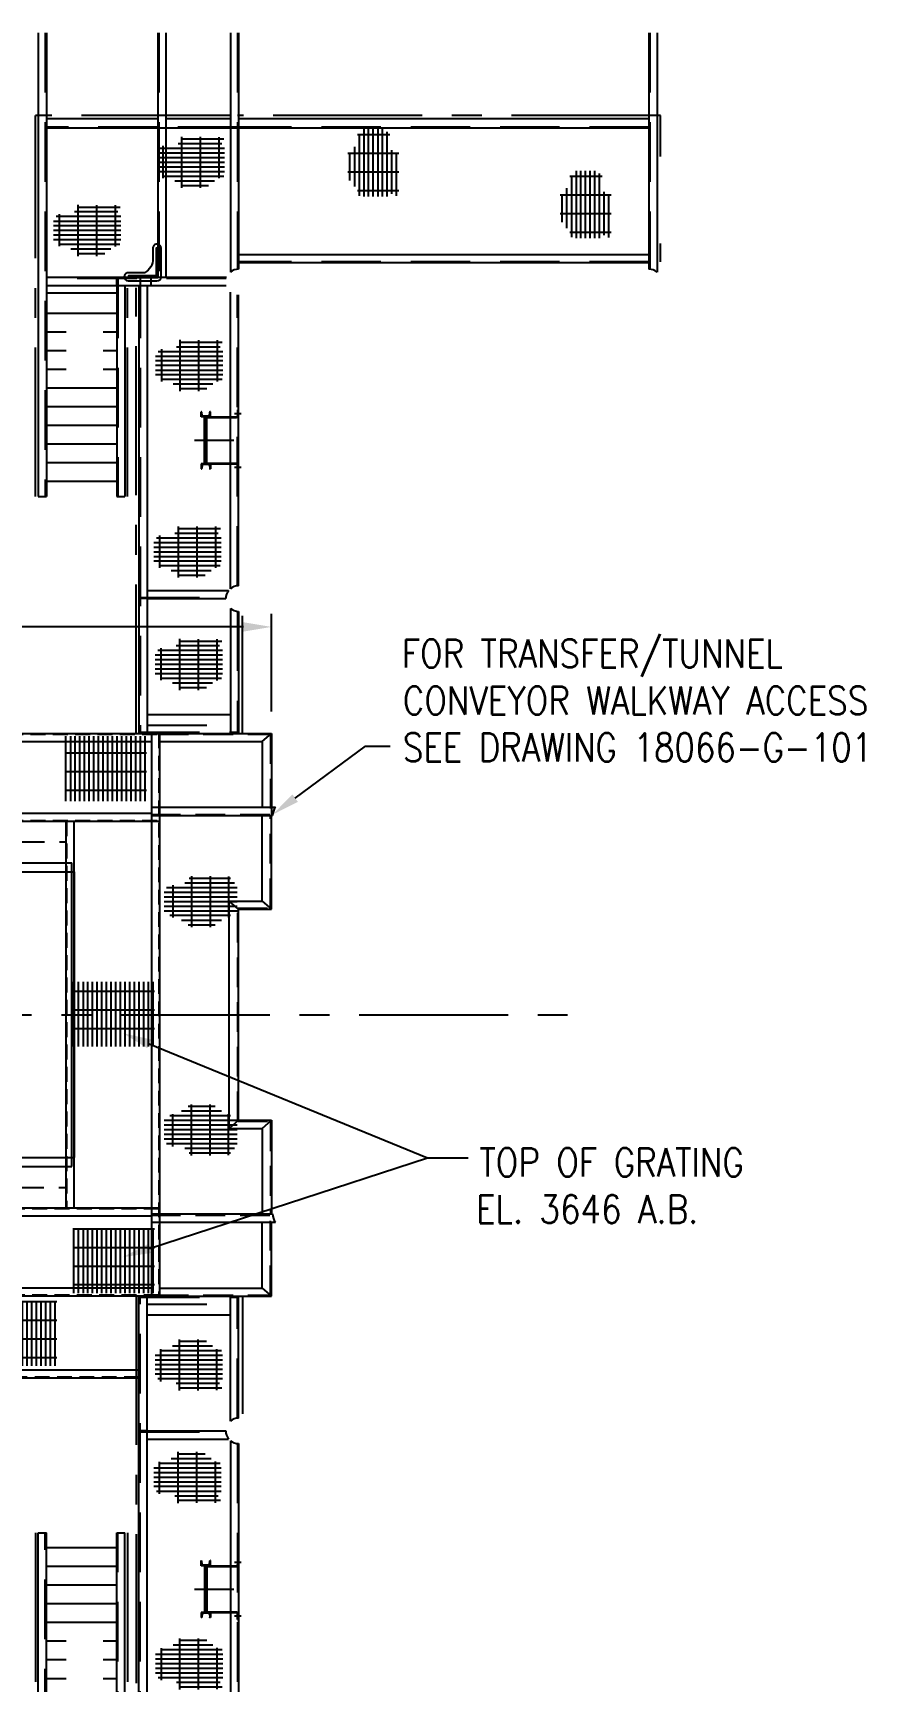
# Model space of a CAD drawing. Extents: x 0 to 68580, y 0 to 45720.
# Drawn here: x 46043 to 53141, y 7499 to 21558 of the extents above; entities that cross this region are included whole.
import ezdxf

# ---------------------------------------------------------------- set-up
doc = ezdxf.new("R2010")
doc.units = 0
doc.header["$LTSCALE"] = 40
for name, pattern in [('CENTER', [50.8, 31.75, -6.35, 6.35, -6.35]), ('CENTER2', [28.575, 19.05, -3.175, 3.175, -3.175]), ('HIDDEN', [9.525, 6.35, -3.175]), ('HIDDEN2', [4.7625, 3.175, -1.5875]), ('HIDDENX2', [19.05, 12.7, -6.35])]:
    doc.linetypes.add(name, pattern=pattern)
doc.layers.get('0').update_dxf_attribs({"linetype": 'CONTINUOUS'})
doc.layers.get('DEFPOINTS').update_dxf_attribs({"linetype": 'CONTINUOUS'})
for name, color, linetype in [('EMS_CL', 1, 'CENTER'), ('EMS_DIM', 3, 'CONTINUOUS'), ('EMS_GRAY', 252, 'CONTINUOUS'), ('EMS_HATCH', 3, 'CONTINUOUS'), ('EMS_HF', 252, 'HIDDEN2'), ('EMS_HIDDEN', 252, 'HIDDENX2'), ('EMS_LAYOUT', 6, 'CONTINUOUS'), ('EMS_OBJECT', 252, 'CONTINUOUS'), ('EMS_REV', 7, 'CONTINUOUS'), ('EMS_SHIPSTRUCTURE', 151, 'CONTINUOUS'), ('EMS_TXT', 2, 'CONTINUOUS'), ('EMS_WALKWAY_PLATFORM', 2, 'CONTINUOUS'), ('HANDRAILCL', 5, 'CENTER'), ('TXT', 4, 'CONTINUOUS'), ('WALKWAY', 2, 'CONTINUOUS')]:
    doc.layers.add(name, color=color, linetype=linetype)
doc.styles.add('EMS', font='Romans.shx', dxfattribs={"width": 0.85, "height": 240})
doc.dimstyles.get("Standard").update_dxf_attribs({"dimtxt": 0.125, "dimasz": 0.25, "dimexe": 0.18, "dimexo": 0.0625, "dimgap": 0.09, "dimtad": 0, "dimtih": 1, "dimtoh": 1, "dimzin": 12, "dimcen": 0.09, "dimclrd": 160, "dimclre": 160, "dimclrt": 200, "dimazin": 3, "dimtfac": 1, "dimtofl": 0, "dimtmove": 0, "dimatfit": 3})

# ---------------------------------------------------------------- blocks, each defined once
blk = doc.blocks.new('*U295')
at = {"layer": 'EMS_DIM', "color": 0, "style": 'EMS', "width": 0.85}
blk.add_text('10950', height=240, dxfattribs=at).set_placement((42102, 16603))
blk = doc.blocks.new('*D90')
at = {"layer": 'DEFPOINTS', "color": 0}
for p in [(37127, 16491), (37127, 15678), (48078, 15583)]:
    blk.add_point(p, dxfattribs=at)
at = {"layer": 'EMS_DIM', "color": 0}
for p, q in [((37127, 15865), (37127, 16603)), ((48078, 15771), (48078, 16603)), ((47838, 16491), (37367, 16491))]:
    blk.add_line(p, q, dxfattribs=at)
for points in [[(37367, 16531), (37367, 16451), (37127, 16491)], [(47838, 16531), (47838, 16451), (48078, 16491)]]:
    blk.add_solid(points, dxfattribs=at)
at = {"layer": 'EMS_REV'}
blk.add_blockref('*U295', (0, 0), dxfattribs=at)
blk = doc.blocks.new('*U207')
at = {"layer": 'EMS_TXT', "style": 'EMS', "width": 0.85}
for s, p in [('FOR TRANSFER/TUNNEL', (49188, 16144, 0)), ('CONVEYOR WALKWAY ACCESS', (49198, 15744, 0)), ('SEE DRAWING 18066-G-101', (49198, 15344, 0))]:
    blk.add_text(s, height=240, dxfattribs=at).set_placement(p)
blk = doc.blocks.new('*U208')
at = {"layer": 'EMS_DIM'}
blk.add_lwpolyline([(48280, 15031), (48881, 15473), (49089, 15473)], dxfattribs=at)
blk.add_solid([(48303, 14999, 0), (48086, 14889, 0), (48256, 15063, 0)], dxfattribs=at)
blk = doc.blocks.new('*X209')
at = {"color": 0}
for p, q in [((46325, 15005), (46325, 15559)), ((46365, 15005), (46365, 15559)), ((46404, 15005), (46404, 15559)), ((46444, 15005), (46444, 15559)), ((46484, 15005), (46484, 15559)), ((46523, 15005), (46523, 15559)), ((46563, 15005), (46563, 15559)), ((46603, 15005), (46603, 15559)), ((46643, 15005), (46643, 15559)), ((46682, 15005), (46682, 15559)), ((46722, 15005), (46722, 15559)), ((46762, 15005), (46762, 15559)), ((46801, 15005), (46801, 15559)), ((46841, 15005), (46841, 15559)), ((46881, 15005), (46881, 15559)), ((46920, 15005), (46920, 15559)), ((46960, 15005), (46960, 15559)), ((47000, 15005), (47000, 15559)), ((47013, 15413), (46319, 15413)), ((47013, 15254), (46319, 15254)), ((47013, 15095), (46319, 15095))]:
    blk.add_line(p, q, dxfattribs=at)
blk = doc.blocks.new('*X211')
at = {"color": 0}
for p, q in [((47081, 13380), (46387, 13380)), ((46393, 12911), (46393, 13464)), ((46433, 12911), (46433, 13464)), ((46473, 12911), (46473, 13464)), ((46512, 12911), (46512, 13464)), ((46552, 12911), (46552, 13464)), ((46592, 12911), (46592, 13464)), ((46631, 12911), (46631, 13464)), ((46671, 12911), (46671, 13464)), ((46711, 12911), (46711, 13464)), ((46750, 12911), (46750, 13464)), ((46790, 12911), (46790, 13464)), ((46830, 12911), (46830, 13464)), ((46869, 12911), (46869, 13464)), ((46909, 12911), (46909, 13464)), ((46949, 12911), (46949, 13464)), ((46989, 12911), (46989, 13464)), ((47028, 12911), (47028, 13464)), ((47068, 12911), (47068, 13464)), ((47081, 13221), (46387, 13221)), ((47081, 13062), (46387, 13062))]:
    blk.add_line(p, q, dxfattribs=at)
blk = doc.blocks.new('*X212')
at = {"color": 0}
for p, q in [((47081, 11354), (46387, 11354)), ((46393, 10809), (46393, 11363)), ((46433, 10809), (46433, 11363)), ((46473, 10809), (46473, 11363)), ((46512, 10809), (46512, 11363)), ((46552, 10809), (46552, 11363)), ((46592, 10809), (46592, 11363)), ((46631, 10809), (46631, 11363)), ((46671, 10809), (46671, 11363)), ((46711, 10809), (46711, 11363)), ((46750, 10809), (46750, 11363)), ((46790, 10809), (46790, 11363)), ((46830, 10809), (46830, 11363)), ((46869, 10809), (46869, 11363)), ((46909, 10809), (46909, 11363)), ((46949, 10809), (46949, 11363)), ((46989, 10809), (46989, 11363)), ((47028, 10809), (47028, 11363)), ((47068, 10809), (47068, 11363)), ((47081, 11195), (46387, 11195)), ((47081, 11036), (46387, 11036)), ((47081, 10878), (46387, 10878))]:
    blk.add_line(p, q, dxfattribs=at)
blk = doc.blocks.new('*U215')
at = {"layer": 'EMS_TXT', "style": 'EMS', "width": 0.85}
for s, p in [('TOP OF GRATING', (49851, 11804)), ('EL. 3646 A.B.', (49822, 11404))]:
    blk.add_text(s, height=240, dxfattribs=at).set_placement(p)
blk = doc.blocks.new('*U222')
at = {"layer": 'EMS_DIM'}
blk.add_lwpolyline([(47034, 12935), (49409, 11963), (49756, 11963)], dxfattribs=at)
blk.add_solid([(47019, 12897), (46812, 13025), (47050, 12972)], dxfattribs=at)
blk = doc.blocks.new('*U223')
at = {"layer": 'EMS_DIM'}
blk.add_lwpolyline([(47036, 11188), (49409, 11963)], dxfattribs=at)
blk.add_solid([(47048, 11150), (46807, 11114), (47023, 11226)], dxfattribs=at)
blk = doc.blocks.new('A$C00AB1E67')
at = {"layer": 'EMS_LAYOUT', "color": 252}
for p, q in [((358, -110), (83, -110)), ((98, -628), (98, -111)), ((138, -635), (138, -61)), ((177, -635), (177, -61)), ((217, -635), (217, -61)), ((257, -635), (257, -61)), ((296, -635), (296, -61)), ((336, -635), (336, -83)), ((436, -269), (0, -269)), ((18, -498), (18, -266)), ((58, -550), (58, -210)), ((376, -611), (376, -239)), ((415, -629), (415, -276)), ((435, -428), (0, -428)), ((434, -587), (82, -587))]:
    blk.add_line(p, q, dxfattribs=at)
blk = doc.blocks.new('A$C66D33BFA')
at = {"layer": 'EMS_CL'}
for p, q in [((1282, -137), (1224, -137)), ((1527, -566, 0), (1527, -166, 0)), ((1624, -366, 0), (1287, -366, 0)), ((1282, -595), (1224, -595))]:
    blk.add_line(p, q, dxfattribs=at)
at = {"layer": 'EMS_HF', "linetype": 'CONTINUOUS'}
for p, q in [((1487, -123, 0), (1489, -123, 0)), ((1496, -154, 0), (1493, -127, 0)), ((1558, -154, 0), (1561, -127, 0)), ((1567, -123, 0), (1565, -123, 0)), ((1504, -161, 0), (1550, -161, 0)), ((1487, -609, 0), (1489, -609, 0)), ((1496, -578, 0), (1493, -605, 0)), ((1504, -571, 0), (1550, -571, 0)), ((1558, -578, 0), (1561, -605, 0)), ((1567, -609, 0), (1565, -609, 0))]:
    blk.add_line(p, q, dxfattribs=at)
for centre, radius, start, end in [((1489, -127, 0), 4, 5.7106, 90), ((1565, -127, 0), 4, 90, 174.2894), ((1504, -153, 0), 8, 185.7106, 270), ((1550, -153, 0), 8, 270, 354.2894), ((1489, -605, 0), 4, 270, 354.2894), ((1504, -579, 0), 8, 90, 174.2894), ((1550, -579, 0), 8, 5.7106, 90), ((1565, -605, 0), 4, 185.7106, 270)]:
    blk.add_arc(centre, radius, start, end, dxfattribs=at)
at = {"layer": 'EMS_OBJECT'}
for p, q in [((1257, -107), (1251, -107)), ((1251, -107), (1251, -160)), ((1257, -107), (1251, -107)), ((1251, -107), (1251, -160)), ((1257, -107), (1251, -107)), ((1251, -107), (1251, -160)), ((1257, -107), (1257, -160)), ((1257, -107), (1257, -160)), ((1257, -107), (1257, -160)), ((1517, -166, 0), (1264, -166)), ((1517, -166, 0), (1264, -166)), ((1517, -172, 0), (1264, -172)), ((1518, -172, 0), (1264, -172)), ((1518, -166, 0), (1518, -172, 0)), ((1517, -560, 0), (1264, -560)), ((1518, -560, 0), (1264, -560)), ((1518, -566, 0), (1518, -560, 0)), ((1251, -625), (1251, -572)), ((1251, -625), (1251, -572)), ((1251, -625), (1251, -572)), ((1257, -625), (1251, -625)), ((1257, -625), (1251, -625)), ((1257, -625), (1251, -625)), ((1257, -625), (1257, -572)), ((1257, -625), (1257, -572)), ((1257, -625), (1257, -572)), ((1517, -566, 0), (1264, -566)), ((1517, -566, 0), (1264, -566))]:
    blk.add_line(p, q, dxfattribs=at)
at = {"layer": 'EMS_OBJECT', "linetype": 'CONTINUOUS'}
for p, q in [((1487, -166, 0), (1487, -123, 0)), ((1567, -166, 0), (1567, -123, 0)), ((1487, -166, 0), (1567, -166, 0)), ((1518, -166, 0), (1518, -566, 0)), ((1537, -166, 0), (1537, -566, 0)), ((1487, -566, 0), (1487, -609, 0)), ((1487, -566, 0), (1567, -566, 0)), ((1567, -566, 0), (1567, -609, 0))]:
    blk.add_line(p, q, dxfattribs=at)
for centre, radius, start, end in [((1264, -160), 12.7, 180, 270), ((1264, -160), 6.35, 180, 270), ((1264, -572), 12.7, 90, 180), ((1264, -572), 6.35, 90, 180)]:
    blk.add_arc(centre, radius, start, end, dxfattribs=at)
blk = doc.blocks.new('A$C05EE66C3')
at = {"color": 151}
for points in [[(-285, 4), (-285, 7, -0.414214), (-250, 42), (-162, 42, 0.29516), (-42, 112), (-42, 250, -0.414215), (-7, 285, -0.39222), (28, 253, -0.39222)], [(28, 253), (28, 7, -0.414212), (-7, -28), (-250, -28, -0.392216), (-285, 4, -0.392216)]]:
    blk.add_lwpolyline(points, format="xyb", dxfattribs=at)
blk.add_lwpolyline([(0, 250), (0, 0), (-250, 0), (-250, 14), (-14, 14), (-14, 250), (0, 250)], dxfattribs=at)
blk = doc.blocks.new('A$C637A30C0')
at = {"layer": 'EMS_HF'}
for p, q in [((3550, 2530, 0), (3550, 2591, 0)), ((6279, 2500), (6218, 2500, 0))]:
    blk.add_line(p, q, dxfattribs=at)
at = {"layer": 'EMS_HIDDEN'}
for p, q in [((-8375, 3399, 0), (-4421, 3399, 0)), ((8375, 3399, 0), (4421, 3399, 0)), ((6279, 1856), (6279, 3390)), ((7571, 2440, 0), (7571, 3390, 0)), ((-6279, 2781, 0), (-4421, 2781, 0)), ((6279, 2781, 0), (4421, 2781, 0)), ((6218, 2790, 0), (6279, 2790, 0)), ((-6279, 2591, 0), (-2400, 2591, 0)), ((-3559, 2591, 0), (-3559, 1860, 0)), ((-3550, 2530, 0), (-3550, 2591, 0)), ((-2409, 2591, 0), (-2409, 1759, 0)), ((-2400, 2530, 0), (-2400, 2591, 0)), ((6279, 2591, 0), (2400, 2591, 0)), ((2400, 2530, 0), (2400, 2591, 0)), ((2409, 2591, 0), (2409, 1759, 0)), ((3550, 2530, 0), (3550, 2591, 0)), ((3559, 2591, 0), (3559, 1860, 0)), ((3559, 2591, 0), (3559, 1860, 0)), ((-2470, 2530, 0), (-2470, 1820, 0)), ((2470, 2530, 0), (2470, 1820, 0)), ((8375, 2431, 0), (6288, 2431, 0)), ((7563, 2370, 0), (7563, 2431, 0)), ((7571, 1759, 0), (7571, 2431, 0)), ((-3659, 1759, 0), (-6140, 1759, 0)), ((-3441, 1759, 0), (-2400, 1759, 0)), ((3441, 1759, 0), (2400, 1759, 0)), ((3659, 1759, 0), (6140, 1759, 0)), ((8375, 1759, 0), (6360, 1759, 0)), ((6422, -1750, 0), (6422, 1750, 0)), ((7563, 1759, 0), (7563, 1820, 0)), ((7571, -1750, 0), (7571, 1750, 0)), ((8375, -1759, 0), (6360, -1759, 0))]:
    blk.add_line(p, q, dxfattribs=at)
at = {"layer": 'EMS_OBJECT'}
for p, q in [((-8375, 3460, 0), (-4421, 3460, 0)), ((-8375, 3390, 0), (-4421, 3390, 0)), ((-5664, 3222, 0), (-5664, 3390, 0)), ((-5504, 3222, 0), (-5504, 3390, 0)), ((-5345, 3222, 0), (-5345, 3390, 0)), ((-5185, 2790, 0), (-5185, 3390, 0)), ((-5026, 2790, 0), (-5026, 3390, 0)), ((-4867, 2790, 0), (-4867, 3390, 0)), ((-4707, 2790, 0), (-4707, 3390, 0)), ((-4548, 2790, 0), (-4548, 3390, 0)), ((-4421, 3460), (-4421, 3390)), ((8375, 3460, 0), (4421, 3460, 0)), ((4421, 3460), (4421, 3390)), ((8375, 3390, 0), (4421, 3390, 0)), ((4548, 2790, 0), (4548, 3390, 0)), ((4707, 2790, 0), (4707, 3390, 0)), ((4867, 2790, 0), (4867, 3390, 0)), ((5026, 2790, 0), (5026, 3390, 0)), ((5185, 2790, 0), (5185, 3390, 0)), ((5345, 2790, 0), (5345, 3390, 0)), ((5504, 3222, 0), (5504, 3390, 0)), ((5664, 3222, 0), (5664, 3390, 0)), ((5823, 3222, 0), (5823, 3390, 0)), ((5983, 2790), (5983, 3390)), ((6154, 2790), (6154, 3390)), ((6218, 1855), (6218, 3390)), ((6288, 1853), (6288, 3390)), ((7563, 2440, 0), (7563, 3390, 0)), ((7643, 2440, 0), (7643, 3390, 0)), ((-5664, 2790, 0), (-5664, 2906, 0)), ((-5504, 2790, 0), (-5504, 2906, 0)), ((-5345, 2790, 0), (-5345, 2906, 0)), ((5504, 2790, 0), (5504, 2906, 0)), ((5664, 2790, 0), (5664, 2906, 0)), ((5823, 2790, 0), (5823, 2906, 0)), ((-6218, 2790, 0), (-4421, 2790, 0)), ((-6218, 2720, 0), (-4421, 2720, 0)), ((-4421, 2790), (-4421, 2720)), ((4421, 2790), (4421, 2720)), ((6218, 2790, 0), (4421, 2790, 0)), ((6218, 2720, 0), (4421, 2720, 0)), ((-6218, 2600, 0), (-2400, 2600, 0)), ((6218, 2600, 0), (2400, 2600, 0)), ((-6218, 2530, 0), (-2400, 2530, 0)), ((-3620, 2530, 0), (-3620, 1835, 0)), ((-3550, 2530, 0), (-3550, 1860, 0)), ((-2560, 2530, 0), (-2560, 1820)), ((-2400, 2530, 0), (-2400, 1750, 0)), ((6218, 2530, 0), (2400, 2530, 0)), ((2400, 2530, 0), (2400, 1750, 0)), ((2560, 2530, 0), (2560, 1820)), ((3550, 2530, 0), (3550, 1860, 0)), ((3550, 2530, 0), (3550, 1860, 0)), ((3620, 2530, 0), (3620, 1835, 0)), ((3620, 2530, 0), (3620, 1835, 0)), ((8375, 2440, 0), (6288, 2440, 0)), ((8375, 2370, 0), (6288, 2370, 0)), ((7563, 1820, 0), (7563, 2370, 0)), ((7643, 1820, 0), (7643, 2370, 0)), ((-3634, 1820, 0), (-6165, 1820, 0)), ((-3659, 1750, 0), (-6140, 1750, 0)), ((-3466, 1820, 0), (-2400, 1820, 0)), ((-3441, 1750, 0), (-2400, 1750, 0)), ((3466, 1820, 0), (2400, 1820, 0)), ((3441, 1750, 0), (2400, 1750, 0)), ((3634, 1820, 0), (6165, 1820, 0)), ((3659, 1750, 0), (6140, 1750, 0)), ((8375, 1820, 0), (6335, 1820, 0)), ((8375, 1750, 0), (6360, 1750, 0)), ((6413, -1750, 0), (6413, 1750, 0)), ((6483, -1750, 0), (6483, 1750, 0)), ((7563, -1750, 0), (7563, 1750, 0)), ((7643, -1750, 0), (7643, 1750, 0)), ((8375, -1820, 0), (6335, -1820, 0)), ((8375, -1750, 0), (6360, -1750, 0))]:
    blk.add_line(p, q, dxfattribs=at)
for centre, start, end in [((-3550, 1750, 0), 90, 129.5212), ((3550, 1750, 0), 50.4788, 90), ((-3549, 1750, 0), 140.4788, 180), ((-3551, 1750, 0), 0, 39.5212), ((3551, 1750, 0), 140.4788, 180), ((3549, 1750, 0), 0, 39.5212), ((6250, 1750, 0), 0, 39.5212), ((6250, -1750, 0), 320.4788, 0)]:
    blk.add_arc(centre, 110, start, end, dxfattribs=at)
at = {"layer": 'EMS_WALKWAY_PLATFORM'}
for p, q in [((-2400, 2425), (-2400, 1470)), ((-2332, 2425), (-2332, 1550)), ((-1770, 2500), (-1770, 1435)), ((-1700, 2500), (-1700, 1460)), ((1700, 2500), (1700, 1460)), ((1770, 2500), (1770, 1435)), ((2332, 2425), (2332, 1550)), ((2400, 2425), (2400, 1470)), ((-970, 1830), (970, 1830)), ((-970, 1830), (-970, 1550)), ((-900, 1750), (-970, 1830)), ((900, 1750), (970, 1830)), ((970, 1830), (970, 1550)), ((-900, 1750), (900, 1750)), ((-900, 1750), (-900, 1470)), ((900, 1750), (900, 1470)), ((-2332, 1550), (-2400, 1470)), ((-2332, 1550, 0), (-1770, 1550, 0)), ((-970, 1550, 0), (-1700, 1550, 0)), ((-970, 1550, 0), (-900, 1470)), ((970, 1550, 0), (900, 1470)), ((970, 1550, 0), (1700, 1550, 0)), ((2332, 1550, 0), (1770, 1550, 0)), ((2332, 1550), (2400, 1470)), ((-2400, 1470), (-1770, 1470, 0)), ((-900, 1470), (-1700, 1470, 0)), ((900, 1470), (1700, 1470, 0)), ((1770, 1470, 0), (1709, 1470)), ((2400, 1470), (1770, 1470, 0))]:
    blk.add_line(p, q, dxfattribs=at)
at = {"layer": 'EMS_WALKWAY_PLATFORM', "linetype": 'HIDDEN'}
for p, q in [((-2393, 2432), (-2393, 1478)), ((-1709, 2500), (-1709, 1460)), ((1709, 2500), (1709, 1460)), ((2393, 2432), (2393, 1478)), ((-909, 1758), (909, 1758)), ((-909, 1758), (-909, 1478)), ((909, 1758), (909, 1478)), ((-2393, 1478, 0), (-1709, 1478, 0)), ((-909, 1478, 0), (-1700, 1478, 0)), ((909, 1478, 0), (1700, 1478, 0)), ((2393, 1478, 0), (1709, 1478, 0))]:
    blk.add_line(p, q, dxfattribs=at)
at = {"layer": 'EMS_WALKWAY_PLATFORM'}
for centre, start, end in [((-1700, 1350), 90, 129.5212), ((1700, 1350), 50.4788, 90)]:
    blk.add_arc(centre, 110, start, end, dxfattribs=at)
at = {"layer": 'HANDRAILCL', "color": 1, "linetype": 'CENTER'}
for p, q in [((-4421, 3482, 0), (-7671, 3482, 0)), ((4421, 3482, 0), (7671, 3482, 0)), ((7671, 1820), (7671, 3482, 0)), ((-4421, 2698, 0), (-6201, 2698, 0)), ((4421, 2698, 0), (6201, 2698, 0)), ((-2400, 2624, 0), (-6201, 2624, 0)), ((2400, 2624, 0), (6201, 2624, 0)), ((-2400, 1717, 0), (-3404, 1717, 0)), ((2400, 1717, 0), (3404, 1717, 0))]:
    blk.add_line(p, q, dxfattribs=at)
for points in [[(7320, -1848), (7671, -1848), (7671, 1759)], [(6422, -1848), (6580, -1848)]]:
    blk.add_lwpolyline(points, dxfattribs=at)
at = {"layer": 'WALKWAY'}
for p, q in [((-1123, 2311, 0), (-848, 2311, 0)), ((-1101, 1761, 0), (-1101, 2364, 0)), ((-1061, 1761, 0), (-1061, 2386, 0)), ((-1022, 1761, 0), (-1022, 2386, 0)), ((-982, 1761, 0), (-982, 2386, 0)), ((-942, 1761, 0), (-942, 2386, 0)), ((-902, 1761, 0), (-902, 2386, 0)), ((-863, 1819, 0), (-863, 2336, 0)), ((1104, 2311, 0), (830, 2311, 0)), ((845, 1819, 0), (845, 2336, 0)), ((884, 1761, 0), (884, 2386, 0)), ((924, 1761, 0), (924, 2386, 0)), ((964, 1761, 0), (964, 2386, 0)), ((1003, 1761, 0), (1003, 2386, 0)), ((1043, 1761, 0), (1043, 2386, 0)), ((1083, 1761, 0), (1083, 2364, 0)), ((-1201, 2153, 0), (-765, 2153, 0)), ((-1180, 1818, 0), (-1180, 2171, 0)), ((-1141, 1785, 0), (-1141, 2208, 0)), ((-823, 1897, 0), (-823, 2236, 0)), ((-783, 1949, 0), (-783, 2181, 0)), ((1182, 2153, 0), (747, 2153, 0)), ((765, 1949, 0), (765, 2181, 0)), ((805, 1897, 0), (805, 2236, 0)), ((1122, 1785, 0), (1122, 2208, 0)), ((1162, 1818, 0), (1162, 2171, 0)), ((-1200, 1994, 0), (-765, 1994, 0)), ((1181, 1994, 0), (747, 1994, 0)), ((-1199, 1835, 0), (-847, 1835, 0)), ((1180, 1835, 0), (829, 1835, 0))]:
    blk.add_line(p, q, dxfattribs=at)
at = {"layer": 'EMS_DIM', "xscale": -1, "rotation": 270}
blk.add_blockref('A$C66D33BFA', (-4534, 503, 0), dxfattribs=at)
at = {"layer": 'EMS_DIM', "rotation": 90}
blk.add_blockref('A$C66D33BFA', (4534, 503, 0), dxfattribs=at)
at = {"layer": 'EMS_LAYOUT', "xscale": -1.000000000000005}
blk.add_blockref('A$C05EE66C3', (6288, 2440), dxfattribs=at)
at = {"layer": 'TXT'}
for p in [(6472, 3390), (2770, 2523, 0), (3730, 2534, 0), (5320, 2519, 0), (7053, 2505, 0)]:
    blk.add_blockref('A$C00AB1E67', p, dxfattribs=at)
at = {"layer": 'TXT', "xscale": -1.000000000000005}
for p in [(-5320, 2519, 0), (-3730, 2534, 0), (-2770, 2523, 0)]:
    blk.add_blockref('A$C00AB1E67', p, dxfattribs=at)
at = {"layer": 'TXT', "rotation": 270}
for p in [(7615, 818, 0), (7260, -993, 0)]:
    blk.add_blockref('A$C00AB1E67', p, dxfattribs=at)
blk = doc.blocks.new('A$C69903FB2')
at = {"layer": 'EMS_LAYOUT', "rotation": 90}
blk.add_blockref('A$C637A30C0', (7320, 0), dxfattribs=at)
blk = doc.blocks.new('*X359')
at = {"color": 0}
for p, q in [((46246, 10734), (45553, 10734)), ((45558, 10189), (45558, 10742)), ((45598, 10189), (45598, 10742)), ((45638, 10189), (45638, 10742)), ((45677, 10189), (45677, 10742)), ((45717, 10189), (45717, 10742)), ((45757, 10189), (45757, 10742)), ((45796, 10189), (45796, 10742)), ((45836, 10189), (45836, 10742)), ((45876, 10189), (45876, 10742)), ((45916, 10189), (45916, 10742)), ((45955, 10189), (45955, 10742)), ((45995, 10189), (45995, 10742)), ((46035, 10189), (46035, 10742)), ((46074, 10189), (46074, 10742)), ((46114, 10189), (46114, 10742)), ((46154, 10189), (46154, 10742)), ((46193, 10189), (46193, 10742)), ((46233, 10189), (46233, 10742)), ((46246, 10575), (45553, 10575)), ((46246, 10416), (45553, 10416)), ((46246, 10257), (45553, 10257))]:
    blk.add_line(p, q, dxfattribs=at)

msp = doc.modelspace()

# ---------------------------------------------------------------- linework, layer by layer
at = {"layer": 'EMS_CL'}
msp.add_line((36633.61, 13183.032), (50746.95, 13183.032), dxfattribs=at)
at = {"layer": 'EMS_GRAY'}
for p, q in [((42974.019, 14402.032), (46397.048, 14402.032)), ((45613.048, 14478.032), (46375.048, 14478.032)), ((46375.048, 11888.032), (46375.048, 14478.032)), ((46397.048, 11964.032), (46397.048, 14402.032)), ((42990.74, 11964.032), (46397.048, 11964.032)), ((45613.048, 11888.032), (46375.048, 11888.032))]:
    msp.add_line(p, q, dxfattribs=at)
at = {"layer": 'EMS_SHIPSTRUCTURE', "linetype": 'CENTER2'}
for p, q in [((41951.438, 14658.032), (46316.406, 14658.032)), ((41944.937, 11708.032), (46316.406, 11708.032))]:
    msp.add_line(p, q, dxfattribs=at)
at = {"layer": 'EMS_WALKWAY_PLATFORM'}
for p, q in [((41831.753, 15583.032), (47122.864, 15583.032)), ((41831.753, 15515.032), (47054.864, 15515.032)), ((47054.864, 15583.032), (47054.864, 10783.032)), ((47122.864, 15583.032), (47122.864, 10783.032)), ((41831.753, 14901.032), (47054.864, 14901.032)), ((41831.753, 14833.032), (47115.864, 14833.032)), ((46322.864, 14833.032), (46322.864, 11533.032)), ((46390.864, 14833.032), (46390.864, 11533.032)), ((47115.864, 11533.032), (39297.661, 11533.032)), ((47053.094, 11465.032), (39297.661, 11465.032)), ((47053.094, 10851.032), (39297.661, 10851.032)), ((47122.864, 10783.032), (39297.661, 10783.032)), ((46947.452, 10151.032), (44308.767, 10151.032)), ((46947.452, 10083.032), (44240.767, 10083.032))]:
    msp.add_line(p, q, dxfattribs=at)
at = {"layer": 'EMS_WALKWAY_PLATFORM', "linetype": 'HIDDEN2'}
for p, q in [((41831.753, 15576.032), (47115.864, 15576.032)), ((47115.864, 15583.032), (47115.864, 10783.032)), ((41831.753, 14840.032), (47115.864, 14840.032)), ((46329.864, 14833.032), (46329.864, 11533.032)), ((47115.864, 11526.032), (39297.661, 11526.032)), ((47115.864, 10790.032), (39297.661, 10790.032)), ((46947.452, 10090.032), (44247.767, 10090.032))]:
    msp.add_line(p, q, dxfattribs=at)

# ---------------------------------------------------------------- block references
at = {"layer": 'EMS_HATCH', "linetype": 'CONTINUOUS'}
for name in ['*X209', '*X211', '*X212', '*X359']:
    msp.add_blockref(name, (0, 0), dxfattribs=at)
at = {"layer": 'EMS_REV'}
for name, p in [('A$C69903FB2', (42227.437, 13183.032)), ('*U207', (0, 0)), ('*U208', (0, 0)), ('*U222', (0, 0)), ('*U223', (0, 0)), ('*U215', (0, 0))]:
    msp.add_blockref(name, p, dxfattribs=at)

# ---------------------------------------------------------------- dimensions: what is measured, and where the dimension line sits
at = {"layer": 'EMS_DIM'}
dim = msp.add_linear_dim(base=(37127.437, 16490.636), p1=(48077.598, 15583.032), p2=(37127.437, 15677.569), dimstyle='Standard', dxfattribs=at)
dim.commit()
dim.dimension.update_dxf_attribs({"geometry": '*D90', "text_midpoint": (42602.517, 16723.136)})

doc.saveas('drawing.dxf')
